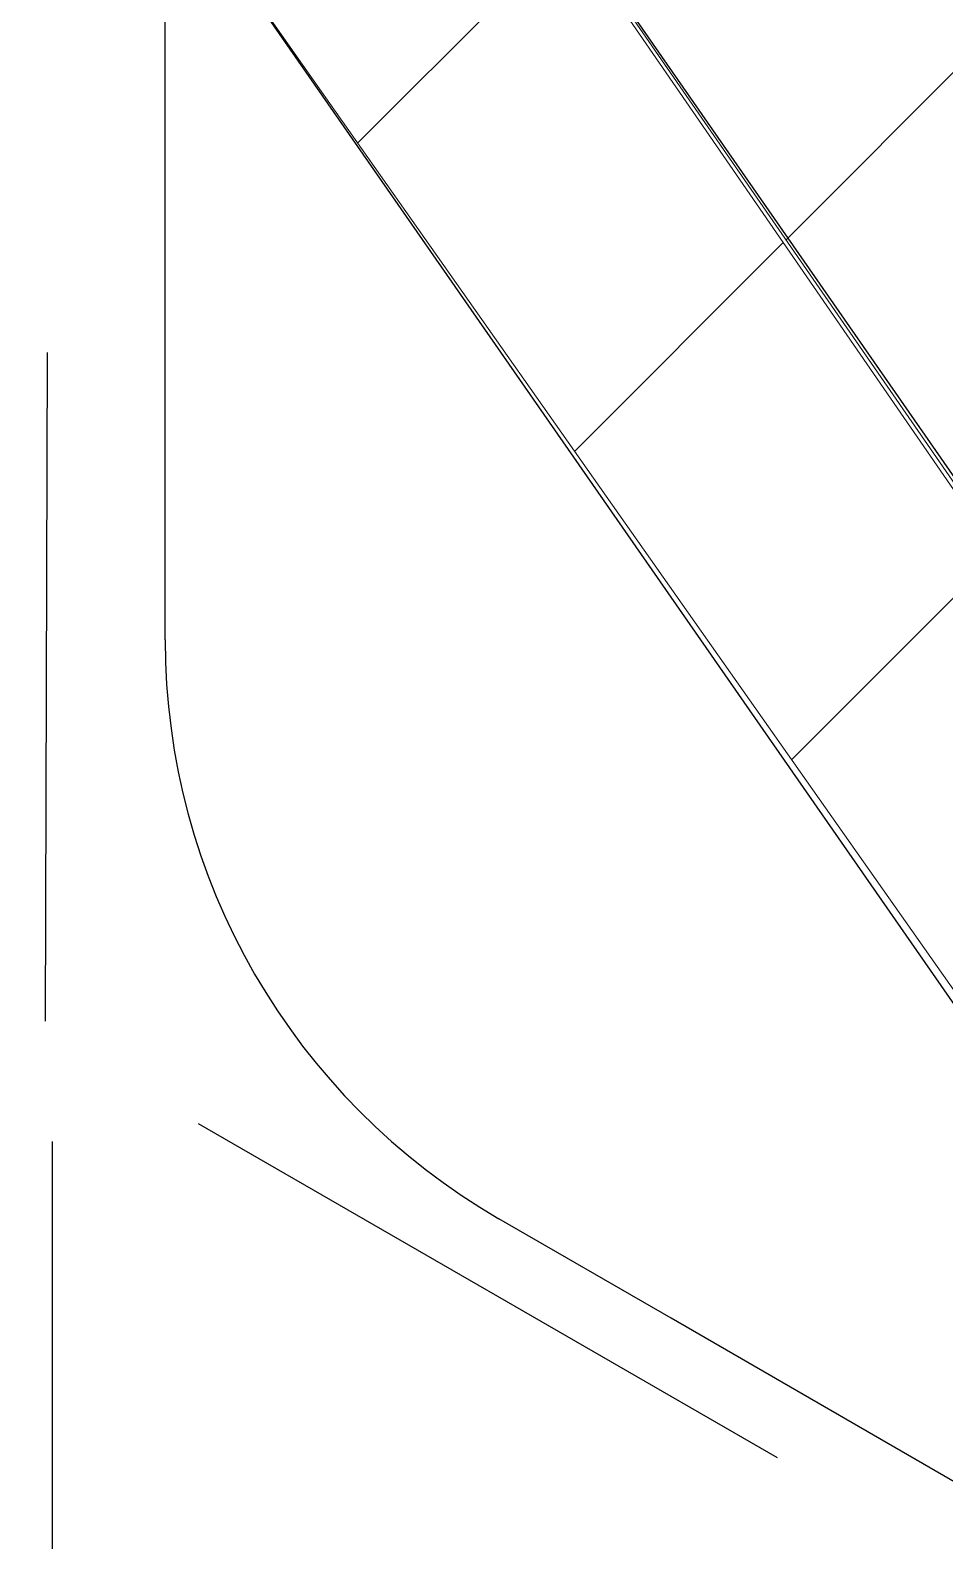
# Model space of a CAD drawing. Extents: x -1337 to 5791, y -3809 to 1769.
# Drawn here: x 4320.55 to 4345.17, y -2072.23 to -2031.57 of the extents above; entities that cross this region are included whole.
import ezdxf

# ---------------------------------------------------------------- set-up
doc = ezdxf.new("R2010")
doc.units = 0
doc.header["$MEASUREMENT"] = 0
doc.linetypes.add('AI-Linetype-60', pattern=[27, 18, -9])
doc.linetypes.add('AI-Linetype-64', pattern=[27, 18, -9])
for name, color, linetype, lineweight in [('G-ANNO-TTLB', 7, 'Continuous', 0), ('Layer 12', 7, 'Continuous', 0), ('TYVEK', 7, 'Continuous', 0)]:
    doc.layers.add(name, color=color, linetype=linetype, lineweight=lineweight)
pattern_1 = [(45, (0, 0), (-7.071067, 7.07107), [])]

# ---------------------------------------------------------------- blocks, each defined once
blk = doc.blocks.new('Block_551')
at = {"layer": 'TYVEK', "color": 1, "lineweight": 25, "true_color": 0xff0000}
for points in [[(4327.022, -2025.362)], [(4327.022, -2041.8)]]:
    blk.add_lwpolyline(points, dxfattribs=at)
blk = doc.blocks.new('Block_552')
at = {"layer": 'TYVEK', "color": 1, "lineweight": 25, "true_color": 0xff0000}
blk.add_lwpolyline([(4327.022, -2041.8)], dxfattribs=at)

msp = doc.modelspace()

# ---------------------------------------------------------------- hatches: boundary and pattern name
at = {"layer": 'G-ANNO-TTLB', "true_color": 0xff00ff, "transparency": 33554687}
h = msp.add_hatch(color=6, dxfattribs=at)
edge = h.paths.add_edge_path()
edge.add_spline(control_points=[(5472, -3692.604), (5472, -3692.604), (2542.482, -3692.604), (2542.482, -3692.604), (2542.482, -3692.604), (2542.482, -1235.604), (2542.482, -1235.604), (2542.482, -1235.604), (5472, -1235.604), (5472, -1235.604), (5472, -1235.604), (5472, -3692.604), (5472, -3692.604)], knot_values=[0, 0, 0, 0, 1, 1, 1, 2, 2, 2, 3, 3, 3, 4, 4, 4, 4], degree=3, periodic=0)
edge = h.paths.add_edge_path()
edge.add_spline(control_points=[(2551.482, -1244.604), (2551.482, -1244.604), (2551.482, -3683.604), (2551.482, -3683.604), (2551.482, -3683.604), (5463, -3683.604), (5463, -3683.604), (5463, -3683.604), (5463, -1244.604), (5463, -1244.604), (5463, -1244.604), (2551.482, -1244.604), (2551.482, -1244.604)], knot_values=[0, 0, 0, 0, 1, 1, 1, 2, 2, 2, 3, 3, 3, 4, 4, 4, 4], degree=3, periodic=0)
edge.add_line((2551.482, -1244.604), (2551.482, -1244.604))
at = {"layer": 'Layer 12', "true_color": 0x000000, "transparency": 33554457}
h = msp.add_hatch(dxfattribs=at)
h.set_pattern_fill('_U', color=18, scale=10, angle=45, style=2, pattern_type=0)
h.set_pattern_definition(pattern_1)
h.paths.add_polyline_path([(4346.667, -2059.198), (4315.491, -2014.901), (4315.491, -2000.56), (4346.677, -2045.781)])
h = msp.add_hatch(dxfattribs=at)
h.set_pattern_fill('_U', color=18, scale=10, angle=45, style=2, pattern_type=0)
h.set_pattern_definition(pattern_1)
h.paths.add_polyline_path([(4328.046, -2018.621), (4346.032, -2027.812), (4346.032, -2044.637)])

# ---------------------------------------------------------------- linework, layer by layer
at = {"layer": 'G-ANNO-TTLB'}
for points in [[(5472, -3692.604), (5472, -3692.604), (2542.482, -3692.604), (2542.482, -3692.604), (2542.482, -3692.604), (2542.482, -1235.604), (2542.482, -1235.604), (2542.482, -1235.604), (5472, -1235.604), (5472, -1235.604), (5472, -1235.604), (5472, -3692.604), (5472, -3692.604)], [(2551.482, -1244.604), (2551.482, -1244.604), (2551.482, -3683.604), (2551.482, -3683.604), (2551.482, -3683.604), (5463, -3683.604), (5463, -3683.604), (5463, -3683.604), (5463, -1244.604), (5463, -1244.604), (5463, -1244.604), (2551.482, -1244.604), (2551.482, -1244.604)]]:
    msp.add_open_spline(points, degree=3, knots=[0, 0, 0, 0, 1, 1, 1, 2, 2, 2, 3, 3, 3, 4, 4, 4, 4], dxfattribs=at)
at = {"layer": 'Layer 12'}
for points in [[(4346.667, -2059.198), (4315.491, -2014.901), (4315.491, -2000.56), (4346.677, -2045.781)], [(4328.046, -2018.621), (4346.032, -2027.812), (4346.032, -2044.637)]]:
    msp.add_lwpolyline(points, close=True, dxfattribs=at)
at = {"layer": 'TYVEK', "color": 4, "lineweight": 25, "true_color": 0x00ffff}
for p, q in [((4324.18, -2047.982), (4324.18, -2027.251)), ((4337.802, -2066.244), (4333.167, -2063.562)), ((4364.17, -2081.498), (4337.802, -2066.244))]:
    msp.add_line(p, q, dxfattribs=at)
at = {"layer": 'TYVEK', "color": 18, "linetype": 'AI-Linetype-64', "lineweight": 25, "true_color": 0x000000}
msp.add_line((4480.986, -2150.961), (4296.84, -2044.719), dxfattribs=at)
at = {"layer": 'TYVEK', "color": 1, "lineweight": 25, "true_color": 0xff0000}
msp.add_line((4321.134, -2061.486), (4321.134, -2120.524), dxfattribs=at)
at = {"layer": 'TYVEK', "color": 18, "linetype": 'AI-Linetype-60', "lineweight": 25, "true_color": 0x000000}
msp.add_lwpolyline([(4320.961, -2058.243), (4321.589, -1828.102), (4458.74, -1908.733), (4458.74, -2137.708)], dxfattribs=at)
at = {"layer": 'TYVEK', "color": 4, "lineweight": 25, "true_color": 0x00ffff}
msp.add_lwpolyline([(4346.886, -2059.9), (4346.667, -2045.382), (4315.31, -2000.3), (4315.529, -2014.812)], close=True, dxfattribs=at)
at = {"layer": 'TYVEK', "color": 243, "lineweight": 25, "true_color": 0xcc667f}
msp.add_lwpolyline([(4321.785, -2061.478)], dxfattribs=at)
at = {"layer": 'TYVEK', "color": 4, "lineweight": 25, "true_color": 0x00ffff}
msp.add_open_spline([(4324.18, -2047.982), (4324.18, -2054.407), (4327.605, -2060.345), (4333.167, -2063.562)], degree=3, dxfattribs=at)

# ---------------------------------------------------------------- block references
at = {"layer": 'TYVEK'}
for name in ['Block_551', 'Block_552']:
    msp.add_blockref(name, (0, 0), dxfattribs=at)

doc.saveas('drawing.dxf')
